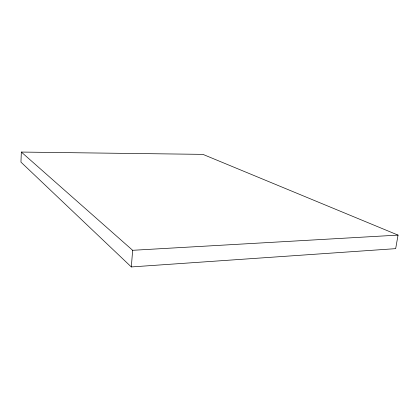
<?xml version="1.0" encoding="UTF-8"?>
<svg xmlns="http://www.w3.org/2000/svg" width="419" height="419" viewBox="0 0 419 419"><rect width="100%" height="100%" fill="white"/><g stroke="black" fill="none" stroke-linecap="round" stroke-linejoin="round"><path stroke-width="0.63" d="M21.332 152.06L20.95 162.127L131.32 266.94L395.672 248.65L398.05 235.111L202.911 154.365L21.332 152.06L132.65 250.3L398.05 235.111M131.32 266.94L132.65 250.3"/></g></svg>
